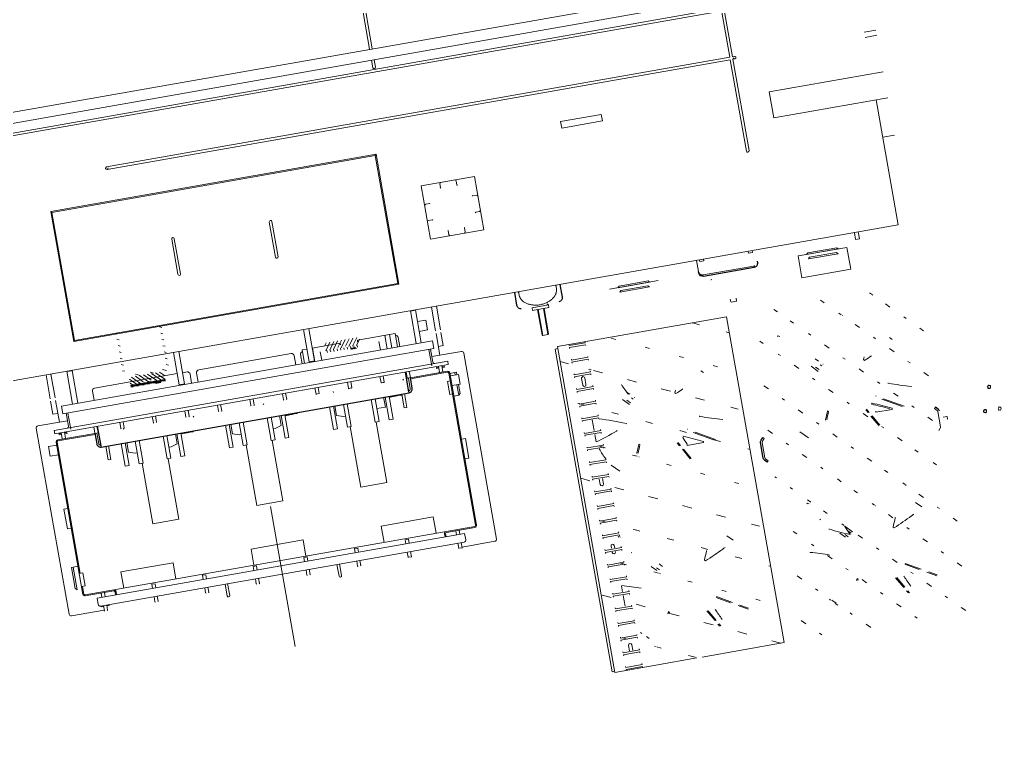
# Model space of a CAD drawing. Header units: millimetres. Extents: x 111502 to 977541, y 8702 to 1044108.
# Drawn here: x 489316.174 to 489319.247, y 241104.535 to 241106.787 of the extents above; entities that cross this region are included whole.
import ezdxf

# ---------------------------------------------------------------- set-up
doc = ezdxf.new("R2010")
doc.units = ezdxf.units.MM
doc.header["$LTSCALE"] = 0.25
doc.layers.add('Proposed Primary Substation - OPTION 2$0$PDF4_00_COMPONENTS', color=7, linetype='Continuous', true_color=0x1c1c1c)
doc.layers.add('Proposed Primary Substation - OPTION 2$0$PDF4_Geometry', color=1, linetype='Continuous')
doc.layers.add('Z-z-Xref-Primary Substation', color=7, linetype='Continuous')

# ---------------------------------------------------------------- blocks, each defined once
blk = doc.blocks.new('Proposed Primary Substation - OPTION 2')
at = {"layer": 'Proposed Primary Substation - OPTION 2$0$PDF4_00_COMPONENTS', "color": 0, "lineweight": 15}
for points in [[(489318308, 241106882.4), (489314379.1, 241106190.7, 1.000014), (489314385.1, 241106156.8), (489318314, 241106848.6)], [(489317262.1, 241106698.3), (489317236.8, 241106842, 0.999921), (489317228.8, 241106840.6), (489317254.1, 241106696.9)], [(489318341.7, 241106811.4), (489318366.2, 241106672.3), (489316442.2, 241106333.5, 2.413996), (489316446.9, 241106330.2)], [(489318376.9, 241106670.1, 2.414525), (489318380.2, 241106674.8), (489318374.2, 241106673.7), (489318349.7, 241106812.8)], [(489318381.6, 241106666.8), (489318375.6, 241106665.7), (489318425.3, 241106383.5, -1.000048), (489318417.3, 241106382.1), (489318367.6, 241106664.3), (489316443.6, 241106325.5)], [(489317260, 241106663), (489317264.1, 241106639.8, 0.999981), (489317272.1, 241106641.2), (489317268.1, 241106664.4)], [(489317516.7, 241106292.9, -0.414197), (489317521.4, 241106289.6), (489317523.4, 241106278.3, 0.30555), (489317525, 241106276.7)], [(489317474.5, 241106285.5, 0.414165), (489317471.2, 241106280.8), (489317473.2, 241106269.5, -0.305728), (489317472.3, 241106267.4)], [(489317588.8, 241106242.4, 0.414181), (489317584, 241106245.7), (489317572.7, 241106243.8, -0.305799), (489317570.7, 241106244.7)], [(489317440.3, 241106221.7, -0.305515), (489317438.7, 241106220.2), (489317427.4, 241106218.2, 0.414181), (489317424.1, 241106213.4)], [(489317596.2, 241106200.3, -0.414213), (489317592.9, 241106195.5), (489317581.6, 241106193.5, 0.305621), (489317579.9, 241106192)], [(489317449.6, 241106169, 0.305337), (489317447.5, 241106169.9), (489317436.2, 241106168, -0.414213), (489317431.5, 241106171.3)], [(489316963.4, 241106054.7), (489316944.3, 241106163.1, -1.000006), (489316952.3, 241106164.5), (489316971.4, 241106056.1, -1.000076), (489316963.4, 241106054.7)], [(489317548, 241106146.3, 0.305621), (489317547, 241106144.2), (489317549, 241106132.9, -0.414213), (489317545.7, 241106128.2)], [(489316662.1, 241106001.6, 1.000005), (489316670.1, 241106003), (489316651.1, 241106111.5, 0.999935), (489316643, 241106110.1), (489316662.1, 241106001.6)], [(489317495.2, 241106137, -0.305799), (489317496.8, 241106135.4), (489317498.8, 241106124.1, 0.414181), (489317503.5, 241106120.8)], [(489318263.4, 241106044.4), (489318269.5, 241106010.3, 0.056196), (489318270.3, 241106007.3, 0.056335), (489318271.8, 241106004.6), (489318272, 241106004.5), (489318272.3, 241106004.1), (489318272.6, 241106003.7), (489318272.9, 241106003.4), (489318273.2, 241106003), (489318273.5, 241106002.7), (489318273.9, 241106002.4), (489318274.2, 241106002.1), (489318274.6, 241106001.8), (489318275, 241106001.6), (489318275.4, 241106001.3), (489318275.8, 241106001.1), (489318276.2, 241106000.9), (489318276.4, 241106000.7), (489318276.8, 241106000.5), (489318277.3, 241106000.3), (489318277.7, 241106000.2), (489318278.1, 241106000), (489318278.6, 241105999.9), (489318279, 241105999.8), (489318279.5, 241105999.7), (489318279.9, 241105999.6), (489318280.3, 241105999.5), (489318280.8, 241105999.5), (489318281.2, 241105999.4, 0.051103), (489318283.8, 241105999.6), (489318440.4, 241106027.2, 0.051132), (489318442.9, 241106027.9)], [(489317827.6, 241105967.7, -0.043655), (489317830, 241105962.9), (489317830.8, 241105958.6), (489317831, 241105957), (489317831.2, 241105955.3), (489317831.2, 241105953.6), (489317831.2, 241105951.9), (489317831, 241105950.1), (489317830.8, 241105948.3), (489317830.4, 241105946.5), (489317829.9, 241105944.8), (489317829.4, 241105943), (489317829.1, 241105942.2), (489317828.5, 241105940.5), (489317827.7, 241105938.8), (489317826.8, 241105937.1), (489317825.8, 241105935.3), (489317824.7, 241105933.6), (489317823.4, 241105931.9), (489317822.1, 241105930.3), (489317820.7, 241105928.6), (489317819.1, 241105926.9), (489317819, 241105926.8), (489317817.3, 241105925.2), (489317815.5, 241105923.6), (489317813.6, 241105922), (489317811.6, 241105920.6), (489317809.6, 241105919.1), (489317807.4, 241105917.7), (489317805.2, 241105916.4), (489317802.8, 241105915.2), (489317801.8, 241105914.6), (489317799.3, 241105913.5), (489317796.8, 241105912.4), (489317794.2, 241105911.4), (489317791.5, 241105910.5), (489317788.9, 241105909.6), (489317786.1, 241105908.9), (489317783.3, 241105908.2), (489317780.5, 241105907.7), (489317780.2, 241105907.6), (489317780, 241105907.6), (489317777.1, 241105907.2), (489317774.3, 241105906.8), (489317771.4, 241105906.6), (489317768.6, 241105906.4), (489317765.8, 241105906.4), (489317763.1, 241105906.4), (489317760.3, 241105906.6), (489317757.6, 241105906.9), (489317756.4, 241105907), (489317753.8, 241105907.4), (489317751.2, 241105907.9), (489317748.7, 241105908.4), (489317746.3, 241105909), (489317743.9, 241105909.8), (489317741.7, 241105910.6), (489317739.4, 241105911.5), (489317737.3, 241105912.4), (489317737.1, 241105912.5), (489317735.1, 241105913.5), (489317733.1, 241105914.6), (489317731.3, 241105915.7), (489317729.6, 241105916.9), (489317728, 241105918.1), (489317726.4, 241105919.4), (489317725, 241105920.7), (489317723.7, 241105922.1), (489317722.4, 241105923.5), (489317721.9, 241105924.1), (489317720.8, 241105925.5), (489317719.8, 241105927.1), (489317718.8, 241105928.6), (489317718, 241105930.2), (489317717.3, 241105931.8), (489317716.6, 241105933.5), (489317716.1, 241105935.1), (489317715.6, 241105936.7), (489317715.3, 241105938.3), (489317714.6, 241105942.6, -0.043673), (489317715.2, 241105947.9)], [(489317828.8, 241105967.9, -0.037596), (489317829.9, 241105963.6), (489317829.1, 241105968, -0.04362), (489317830, 241105962.9, -0.036485), (489317830.8, 241105958.6)], [(489317714, 241105947.7, 0.037856), (489317714.4, 241105943.3), (489317713.7, 241105947.6, 0.043769), (489317714.6, 241105942.6, 0.036486), (489317715.3, 241105938.3)], [(489317334.2, 241105813.4, -0.370826), (489317342.5, 241105806.7), (489317347.4, 241105778.6)], [(489317442, 241105770.4), (489317449.1, 241105730.2, 0.414215), (489317455, 241105726.1)], [(489317026.1, 241105722), (489317021.1, 241105750.1, 0.41418), (489317011.7, 241105756.7), (489316726.5, 241105706.5, 0.414202), (489316719.9, 241105697.1), (489316724.8, 241105669)], [(489317046.6, 241105762.8, 0.37084), (489317041.2, 241105753.6), (489317046.2, 241105725.5)], [(489317446.1, 241105747.3), (489317537.5, 241105763.4, -0.414195), (489317544.6, 241105758.4), (489317645.7, 241105184, -0.414191), (489317640.7, 241105176.9), (489317539.3, 241105159.1)], [(489318803.9, 241105750.2, -0.006657), (489318782.2, 241105735.9), (489318778.9, 241105738.2, -0.001904), (489318780.7, 241105746.3)], [(489316368, 241105037.7), (489316372.3, 241105013.6, 0.414218), (489316375.8, 241105011.2), (489317578.8, 241105223, 0.414157), (489317581.3, 241105226.5), (489317498.5, 241105696.5, 0.414259), (489317495, 241105699), (489317380.5, 241105678.8)], [(489316660.2, 241105694.8), (489316405.2, 241105649.9), (489316405.2, 241105649.9, 0.414211), (489316398.5, 241105640.5), (489316403.5, 241105612.4)], [(489316676.3, 241105697.7), (489316690.3, 241105700.2, -0.414222), (489316699.8, 241105693.5), (489316704.7, 241105665.4)], [(489317374.7, 241105641.5, 0.414165), (489317379.6, 241105648.6), (489317374, 241105680.8)], [(489317380, 241105681.8), (489317494.5, 241105702, -0.414216), (489317501.5, 241105697), (489317584.3, 241105227, -0.414242), (489317579.3, 241105220), (489317491, 241105204.4, 0.414131), (489317488.5, 241105200.9), (489317490.2, 241105190.8)], [(489317911.9, 241105659.5), (489317908.4, 241105679.6, -1), (489317918.4, 241105681.4), (489317922, 241105661.3, -1), (489317911.9, 241105659.5)], [(489318052.5, 241105630.5), (489318052.2, 241105630.7), (489318052.4, 241105630.4, 0.00953), (489318031.2, 241105661)], [(489318221.5, 241105647.7, -0.006648), (489318199.8, 241105633.3), (489318196.4, 241105635.7, -0.002108), (489318198.3, 241105643.7)], [(489318853.7, 241105665.9, 0.000605), (489318856.3, 241105665.4, 0.019201), (489318926.8, 241105655.3), (489318926.8, 241105655.3), (489318926.4, 241105655.4)], [(489319162.2, 241105652.9), (489319161.6, 241105654.2), (489319162.5, 241105655.6, 0.833193), (489319169.7, 241105650.3), (489319168.9, 241105649.1), (489319167.5, 241105649.2)], [(489318816.5, 241105578.6), (489318817.1, 241105575.6), (489318867.3, 241105584.4), (489318866.8, 241105587.8), (489318867.7, 241105587.7), (489318866.9, 241105587.9, 0.016395), (489318805.5, 241105603.8), (489318803.1, 241105600.5, -0.012323), (489318859.8, 241105586.3)], [(489319011.1, 241105519.7), (489319015.8, 241105526.3, 0.199068), (489319016.6, 241105530.1), (489319008.2, 241105578, 0.198993), (489319006.1, 241105581.3), (489318998.3, 241105586.8), (489319001.2, 241105590.9)], [(489316317.4, 241105572.4), (489316324.4, 241105532.2, -0.414225), (489316320.3, 241105526.3)], [(489318046.1, 241105540), (489318046.8, 241105540.4, 0.022751), (489317961.3, 241105555.4), (489317960.8, 241105558.4), (489317910.6, 241105549.5), (489317911.1, 241105546.5)], [(489318271.3, 241105563.3, 0.00068), (489318273.9, 241105562.8, 0.019206), (489318344.4, 241105552.8), (489318344.4, 241105552.8), (489318344, 241105552.8)], [(489318661, 241105551.2, 0.001051), (489318661.5, 241105553.1, 0.005742), (489318667.7, 241105579.6), (489318671, 241105577.2, -0.00659), (489318665.1, 241105552.2)], [(489319149.5, 241105578.2), (489319148.9, 241105579.5), (489319149.8, 241105580.9, 0.83318), (489319156.9, 241105575.6), (489319156.1, 241105574.4), (489319154.8, 241105574.5)], [(489316434.7, 241104964.6), (489316333.3, 241104946.7, -0.414217), (489316326.2, 241104951.7), (489316225.1, 241105526.1, -0.414221), (489316230, 241105533.2), (489316321.4, 241105549.3)], [(489316418, 241105512.4), (489316405.9, 241105510.3), (489316291.5, 241105490.2, 0.414199), (489316286.5, 241105483.1), (489316369.2, 241105013.1, 0.414225), (489316376.3, 241105008.1), (489316464.7, 241105023.7, -0.414217), (489316468.2, 241105021.2), (489316470, 241105011.2)], [(489316406.5, 241105507.3), (489316292, 241105487.1, 0.41432), (489316289.5, 241105483.6), (489316360.9, 241105077.9)], [(489316412, 241105511.4), (489316417.6, 241105479.2, 0.40629), (489316424.5, 241105474.2)], [(489317949.2, 241105506.6), (489317953.2, 241105483.8, 0.019416), (489318016.3, 241105517.4, 0.000717), (489318018.7, 241105518.8)], [(489318234.1, 241105476.1), (489318234.6, 241105473), (489318284.8, 241105481.9), (489318284.4, 241105485.3), (489318285.3, 241105485.1), (489318284.5, 241105485.4, 0.01639), (489318223, 241105501.3), (489318220.7, 241105497.9, 0.00656), (489318234.8, 241105476.5)], [(489318481.3, 241105421.7), (489318484.2, 241105425.9), (489318476.4, 241105431.4, -0.19903), (489318474.3, 241105434.6), (489318465.9, 241105482.6, -0.198955), (489318466.8, 241105486.4), (489318472.2, 241105494.1), (489318468, 241105497.1)], [(489317963.2, 241105462.4, 0.045165), (489317983.1, 241105431.9), (489317983.6, 241105428.8), (489317933.4, 241105420), (489317932.9, 241105423)], [(489318078.6, 241105448.6, 0.000035), (489318079, 241105450.6, 0.005687), (489318085.3, 241105477), (489318088.6, 241105474.7, -0.006566), (489318082.7, 241105449.7)], [(489317973.1, 241105371.1), (489317976.1, 241105354, -1), (489317966, 241105352.2), (489317963, 241105369.3)], [(489318933.7, 241105260.7, -0.002226), (489318927, 241105255.7, -0.016855), (489318873.3, 241105218.7), (489318869.9, 241105221.1, -0.007544), (489318876.8, 241105249.7, -0.001344), (489318877.1, 241105250.8)], [(489318671.9, 241105214.6, 0.000335), (489318673.3, 241105214.2, 0.014077), (489318737.8, 241105197.8, 0.007544), (489318721.6, 241105222.4, -0.000084), (489318721.1, 241105223.3), (489318745.1, 241105206.4)], [(489317490.4, 241105207.4, 0.414221), (489317485.5, 241105200.3), (489317487.2, 241105190.3)], [(489318000.7, 241105155.4), (489317999.4, 241105162.5, -1), (489318009.5, 241105164.2), (489318010.7, 241105157.2)], [(489318351.2, 241105158.1, -0.002226), (489318344.6, 241105153.2, -0.016847), (489318290.8, 241105116.2), (489318287.5, 241105118.5, -0.007526), (489318294.4, 241105147.1, -0.000057), (489318294.6, 241105148.2)], [(489318012.8, 241105145.1), (489318013, 241105144.1, -1), (489318003, 241105142.4), (489318002.8, 241105143.4)], [(489318675.3, 241105134.6, 0.016733), (489318614.6, 241105142.9), (489318614.1, 241105143), (489318614.6, 241105142.9)], [(489317161.3, 241105107), (489317167.6, 241105070.9, -0.999861), (489317159.6, 241105069.4), (489317153.3, 241105105.6)], [(489318757.2, 241105055.6, 0.001473), (489318758.8, 241105062.4), (489318762.1, 241105060.1, -0.001031), (489318761.3, 241105056.4)], [(489318924.7, 241105038.5, -0.009319), (489318904.1, 241105068.1), (489318903.7, 241105069), (489318904.2, 241105068.2)], [(489316815.8, 241105046.2), (489316822.2, 241105010, -0.999891), (489316814.2, 241105008.6), (489316807.8, 241105044.8)], [(489318092.9, 241105032, 0.016733), (489318032.1, 241105040.4), (489318031.7, 241105040.4), (489318032.1, 241105040.4)], [(489316464.2, 241105026.7, -0.414191), (489316471.3, 241105021.8), (489316473, 241105011.7)], [(489318174.8, 241104953.1, 0.001473), (489318176.3, 241104959.9), (489318179.7, 241104957.5, -0.001008), (489318178.8, 241104953.8)], [(489318342.2, 241104935.9, -0.009288), (489318321.7, 241104965.5), (489318321.3, 241104966.5), (489318321.8, 241104965.7)], [(489318056.4, 241104839.1), (489318053.5, 241104855.2, -1), (489318063.6, 241104856.9), (489318066.4, 241104840.9)]]:
    blk.add_lwpolyline(points, format="xyb", dxfattribs=at)
for points in [[(489318319.1, 241106819.3), (489315843.3, 241106383.4)], [(489318320.5, 241106811.3), (489315844.7, 241106375.4)], [(489318781.2, 241106749.5), (489318817.3, 241106755.9)], [(489318784, 241106733.5), (489318820.2, 241106739.8)], [(489318854.1, 241106547), (489318501.6, 241106485), (489318487.5, 241106565.3), (489318840, 241106627.4)], [(489318818, 241106540.7), (489318886, 241106154), (489314829.2, 241105439.7), (489314802.5, 241105591.4)], [(489318874.4, 241106431.5), (489318838.3, 241106425.2)], [(489316269.8, 241106195.5), (489317273.9, 241106372.3), (489317344.7, 241105970.7), (489317341.1, 241105973.1), (489317271.5, 241106368.8), (489316273.3, 241106193)], [(489317273.9, 241106372.3), (489317271.5, 241106368.8)], [(489318762.5, 241106132.3), (489318766.2, 241106111.2), (489318754.2, 241106109.1), (489318750.5, 241106130.2)], [(489318272.5, 241106046), (489318273.4, 241106040.8), (489318285.5, 241106042.9), (489318284.5, 241106048.1)], [(489318423.1, 241106072.5), (489318424, 241106067.3), (489318436.1, 241106069.4), (489318435.2, 241106074.7)], [(489318308.8, 241105984.1), (489318307.6, 241105984.9), (489318310.1, 241105985.3)], [(489317344.7, 241105970.7), (489316340.5, 241105793.8)], [(489317341.1, 241105973.1), (489316343, 241105797.4)], [(489317994.4, 241105955.6), (489318145, 241105982.2)], [(489318367.3, 241105925), (489318368.7, 241105917), (489318371.1, 241105915.3), (489318387.1, 241105918.2), (489318385.4, 241105928.2)], [(489317395.8, 241105891.7), (489317413.7, 241105790.2)], [(489317457.9, 241105827), (489317445, 241105900.3)], [(489317473, 241105829.7), (489317460.1, 241105903)], [(489317806.2, 241105907), (489317756, 241105898.1), (489317757.4, 241105890.1), (489317807.6, 241105898.9), (489317806.2, 241105907), (489317801.5, 241105910.3)], [(489317772.5, 241105892.8), (489317786.3, 241105814.4), (489317788.6, 241105812.8), (489317774.5, 241105893.1)], [(489317788.6, 241105812.8), (489317804.7, 241105815.6), (489317790.6, 241105895.9)], [(489317804.7, 241105815.6), (489317806.4, 241105818), (489317792.6, 241105896.3)], [(489317379.8, 241105888.8), (489317397.6, 241105787.4)], [(489317379.9, 241105887.8), (489317396, 241105890.7)], [(489318280.3, 241104819.5), (489318533.4, 241104864.1), (489318356.2, 241105870.3), (489317834.1, 241105778.3), (489318011.2, 241104772.1), (489318264.3, 241104816.7)], [(489317050.4, 241105830.8), (489317067.9, 241105731.4), (489317084, 241105734.3), (489317066.5, 241105833.7)], [(489317407.5, 241105825.4), (489317432.6, 241105829.8), (489317427.3, 241105859.9), (489317402.2, 241105855.5)], [(489317340.6, 241105777.4), (489317333.3, 241105818.5), (489317216.2, 241105797.9), (489317217.1, 241105792.9)], [(489317301.4, 241105812.9), (489317308.6, 241105771.7)], [(489317315.6, 241105815.4), (489317322.8, 241105774.2)], [(489317471.2, 241105751.7), (489317459.4, 241105819)], [(489317466.4, 241105778.8), (489317481.5, 241105781.5), (489317474.4, 241105821.6)], [(489318512.9, 241105809.9), (489318514.9, 241105811.5), (489318520, 241105809.7)], [(489318867.7, 241105800.5), (489318859, 241105806.6)], [(489317061, 241105770.6), (489317045.8, 241105767.9), (489317053, 241105726.7)], [(489317077.1, 241105773.4), (489317162.9, 241105788.5), (489317163.8, 241105783.5)], [(489317077.7, 241105773.5), (489317085, 241105732.4)], [(489317282.7, 241105794.1), (489317287.3, 241105768)], [(489317445.9, 241105719.3), (489317437, 241105769.5)], [(489317835.1, 241105772.3), (489317827.1, 241105770.9), (489318002.6, 241104774.2), (489318010.6, 241104775.7)], [(489317919.4, 241105793.4), (489317919.9, 241105790.3), (489317869.7, 241105781.5), (489317869.2, 241105784.5)], [(489317921.5, 241105781.3), (489317921, 241105784.3), (489317870.8, 241105775.5), (489317871.3, 241105772.5)], [(489316648.7, 241105760.1), (489316666.2, 241105660.7), (489316682.3, 241105663.5), (489316664.8, 241105762.9)], [(489317101.7, 241105762.2), (489317106.3, 241105736.1)], [(489317927.4, 241105748.2), (489317927.9, 241105745.2), (489317877.7, 241105736.3), (489317877.2, 241105739.3)], [(489317929.5, 241105736.1), (489317929, 241105739.1), (489317878.8, 241105730.3), (489317879.3, 241105727.3)], [(489318629.7, 241105740.6), (489318639.5, 241105733.8)], [(489317070.4, 241105731.9), (489317070.8, 241105729.9)], [(489317467.4, 241105714.8), (489317460.3, 241105713.6), (489317460.8, 241105711), (489317467.8, 241105712.3)], [(489317471.4, 241105697.9), (489317470.2, 241105698.7), (489317466.8, 241105717.8)], [(489317476.9, 241105719.6), (489317480.2, 241105700.5), (489317470.2, 241105698.7)], [(489317477.4, 241105716.6), (489317484.4, 241105717.8), (489317484.9, 241105715.3), (489317477.8, 241105714.1)], [(489317930.4, 241105707.3), (489317932.4, 241105709), (489317937.6, 241105707.1)], [(489318638.9, 241105701.9), (489318616.7, 241105717.4)], [(489318641.8, 241105707.2), (489318630.8, 241105715)], [(489318645.1, 241105722.4), (489318650, 241105718.9)], [(489318653.7, 241105723.9), (489318654.1, 241105723.6)], [(489316268, 241105617.5), (489316255.1, 241105690.8)], [(489316283.1, 241105620.2), (489316270.2, 241105693.5)], [(489316319.4, 241105702.1), (489316337.2, 241105600.7)], [(489316319.5, 241105701.1), (489316335.6, 241105703.9)], [(489316335.4, 241105705), (489316353.3, 241105603.5)], [(489317299.5, 241105668.7), (489317298.6, 241105667.5), (489317290.6, 241105666.1), (489317289.4, 241105666.9), (489317286.1, 241105686)], [(489317296.1, 241105687.8), (489317299.5, 241105668.7), (489317289.4, 241105666.9)], [(489317370.9, 241105680.2), (489317369.8, 241105681), (489317366.4, 241105700.1)], [(489317376.5, 241105701.9), (489317379.8, 241105682.8), (489317369.8, 241105681)], [(489317523.2, 241105691.5), (489317521.9, 241105699), (489317501.8, 241105695.5)], [(489317508.4, 241105657.8), (489317533.5, 241105662.3), (489317528.2, 241105692.4), (489317503.1, 241105688)], [(489317518.2, 241105690.6), (489317516.9, 241105698.2)], [(489317935.3, 241105703), (489317935.9, 241105700), (489317885.6, 241105691.1), (489317885.1, 241105694.1)], [(489317937.4, 241105690.9), (489317936.9, 241105693.9), (489317886.7, 241105685.1), (489317887.2, 241105682.1)], [(489318285.3, 241105697.9), (489318276.6, 241105704)], [(489317089.8, 241105630.7), (489317088.6, 241105631.5), (489317085.2, 241105650.6)], [(489317095.3, 241105652.4), (489317098.6, 241105633.3), (489317088.6, 241105631.5)], [(489317190.2, 241105648.4), (489317189, 241105649.2), (489317185.7, 241105668.3)], [(489317195.7, 241105670.1), (489317199.1, 241105651), (489317189, 241105649.2)], [(489317502.8, 241105672.4), (489317494.7, 241105671), (489317501.8, 241105630.8), (489317509.9, 241105632.2)], [(489317514.2, 241105625.2), (489317529.3, 241105627.9), (489317523.5, 241105660.5)], [(489317529.3, 241105627.9), (489317533.4, 241105633.8), (489317528.5, 241105661.4)], [(489317943.3, 241105657.8), (489317943.8, 241105654.8), (489317893.6, 241105645.9), (489317893.1, 241105649)], [(489317945.4, 241105645.7), (489317944.9, 241105648.8), (489317894.7, 241105639.9), (489317895.2, 241105636.9)], [(489319164.7, 241105649), (489319163.5, 241105649.1), (489319162.9, 241105650.3)], [(489319165.1, 241105649.4), (489319163.8, 241105649.5), (489319163.2, 241105650.7)], [(489319163.6, 241105657.8), (489319164.3, 241105658.8), (489319165.6, 241105658.7)], [(489319169.8, 241105649.7), (489319169.1, 241105648.6), (489319167.8, 241105648.7)], [(489319168.7, 241105658.4), (489319169.9, 241105658.3), (489319170.4, 241105657.2)], [(489316888.9, 241105595.4), (489316887.8, 241105596.2), (489316884.4, 241105615.3)], [(489316894.4, 241105617), (489316897.8, 241105597.9), (489316897, 241105596.8)], [(489316989.4, 241105613), (489316988.2, 241105613.9), (489316984.8, 241105632.9)], [(489316994.9, 241105634.7), (489316998.2, 241105615.6), (489316997.4, 241105614.4)], [(489317271, 241105617.1), (489317283.4, 241105546.8)], [(489317297.4, 241105621.7), (489317302.7, 241105591.6), (489317276.3, 241105586.9)], [(489317301.9, 241105622.5), (489317314.3, 241105552.2), (489317326.3, 241105554.3), (489317314, 241105624.6)], [(489317352.6, 241105631.4), (489317353, 241105629.4), (489317314.3, 241105622.6)], [(489317316.8, 241105623.1), (489317317, 241105622.1), (489317339.6, 241105626), (489317339.4, 241105627)], [(489317320.6, 241105623.7), (489317320.8, 241105622.7)], [(489317321.2, 241105623.8), (489317321.4, 241105622.8)], [(489317322.5, 241105624.1), (489317322.6, 241105623.1)], [(489317324.4, 241105624.4), (489317324.5, 241105623.4)], [(489317326.9, 241105624.8), (489317327, 241105623.8)], [(489317329.4, 241105625.3), (489317329.6, 241105624.3)], [(489317331.9, 241105625.7), (489317332.1, 241105624.7)], [(489317333.8, 241105626), (489317333.9, 241105625)], [(489317335, 241105626.3), (489317335.2, 241105625.3)], [(489317335.7, 241105626.4), (489317335.8, 241105625.4)], [(489317344.4, 241105627.9), (489317344.6, 241105626.9), (489317352.1, 241105628.3), (489317352, 241105629.3)], [(489317348.2, 241105628.6), (489317348.4, 241105627.6)], [(489317353.6, 241105631.6), (489317361.1, 241105589), (489317369.2, 241105590.5), (489317361.7, 241105633)], [(489317375.7, 241105635.5), (489317375.1, 241105638.8)], [(489318047.3, 241105638.1), (489318057.1, 241105631.2)], [(489318062.7, 241105619.8), (489318067.6, 241105616.4)], [(489318071.2, 241105621.3), (489318071.7, 241105621)], [(489318816.3, 241105626.1), (489318818, 241105625.5)], [(489318835, 241105616), (489318898.2, 241105593)], [(489318841, 241105617.1), (489318904.2, 241105594)], [(489316291.6, 241105572), (489316276.5, 241105569.3), (489316269.4, 241105609.5)], [(489316296.3, 241105544.8), (489316284.5, 241105612.1)], [(489316788.5, 241105577.7), (489316787.3, 241105578.5), (489316784, 241105597.6)], [(489316794, 241105599.3), (489316797.4, 241105580.3), (489316796.6, 241105579.1)], [(489317130.2, 241105592.3), (489317142.6, 241105522), (489317154.6, 241105524.1), (489317142.2, 241105594.4)], [(489317146.8, 241105595.2), (489317152.1, 241105565.1), (489317173.2, 241105562.6), (489317179.5, 241105563.7)], [(489317173.1, 241105599.8), (489317185.5, 241105529.5), (489317197.6, 241105531.7), (489317185.2, 241105602)], [(489317259, 241105615), (489317271.4, 241105544.7), (489317283.4, 241105546.8)], [(489317951.2, 241105612.6), (489317951.8, 241105609.6), (489317901.6, 241105600.8), (489317901, 241105603.8)], [(489317953.4, 241105600.6), (489317952.8, 241105603.6), (489317902.6, 241105594.7), (489317903.2, 241105591.7)], [(489318056.4, 241105599.3), (489318034.3, 241105614.8)], [(489318059.4, 241105604.7), (489318048.4, 241105612.4)], [(489318788.3, 241105584.6), (489318796.3, 241105575)], [(489319196.1, 241105591), (489319196.8, 241105592), (489319198, 241105591.9)], [(489319201.1, 241105591.7), (489319202.4, 241105591.6), (489319202.9, 241105590.4)], [(489316322.4, 241105573.2), (489316331.2, 241105523)], [(489316587.7, 241105542.3), (489316586.5, 241105543.1), (489316583.2, 241105562.2)], [(489316593.2, 241105564), (489316596.6, 241105544.9), (489316595.7, 241105543.7)], [(489316688.1, 241105560), (489316686.9, 241105560.8), (489316683.6, 241105579.9)], [(489316693.6, 241105581.7), (489316697, 241105562.6), (489316696.1, 241105561.4)], [(489316937.6, 241105558.4), (489316950, 241105488.1), (489316962.1, 241105490.2), (489316949.7, 241105560.5)], [(489316976.1, 241105565.1), (489316981.4, 241105535), (489316962.3, 241105525.5), (489316956.1, 241105524.3)], [(489316980.6, 241105565.9), (489316993, 241105495.6), (489317005, 241105497.8), (489316992.6, 241105568.1)], [(489317031.3, 241105574.9), (489317031.6, 241105572.9), (489316993, 241105566)], [(489317018.1, 241105570.5), (489317018.3, 241105569.5), (489316993.2, 241105565)], [(489316996.7, 241105566.7), (489316996.9, 241105565.7)], [(489317005.5, 241105568.3), (489317005.7, 241105567.3)], [(489317014.3, 241105569.8), (489317014.5, 241105568.8)], [(489317023.1, 241105571.3), (489317023.3, 241105570.3), (489317030.8, 241105571.7), (489317030.6, 241105572.7)], [(489317026.9, 241105572), (489317027, 241105571)], [(489317959.2, 241105567.4), (489317959.7, 241105564.4), (489317909.5, 241105555.6), (489317909, 241105558.6)], [(489318785.9, 241105582.7), (489318792.8, 241105574.4)], [(489318801.9, 241105563.6), (489318826.1, 241105534.8)], [(489318805.4, 241105564.2), (489318829.6, 241105535.3)], [(489319037.2, 241105554.3), (489319038, 241105555.5), (489319037, 241105561.5), (489319035.8, 241105562.3), (489319024.8, 241105560.4)], [(489319152, 241105574.3), (489319150.8, 241105574.4), (489319150.2, 241105575.5)], [(489319152.4, 241105574.7), (489319151, 241105574.8), (489319150.5, 241105576)], [(489319150.9, 241105583.1), (489319151.6, 241105584.1), (489319152.8, 241105584)], [(489319157.1, 241105574.9), (489319156.3, 241105573.9), (489319155.1, 241105574)], [(489319155.9, 241105583.7), (489319157.2, 241105583.6), (489319157.7, 241105582.5)], [(489319197.2, 241105582.3), (489319195.9, 241105582.4), (489319195.4, 241105583.5)], [(489319202.2, 241105582.9), (489319201.5, 241105581.9), (489319200.3, 241105582)], [(489316406.9, 241105510.5), (489316405.8, 241105511.3), (489316402.4, 241105530.4)], [(489316412.4, 241105532.2), (489316415.8, 241105513.1), (489316415, 241105511.9)], [(489316487.3, 241105524.6), (489316486.1, 241105525.5), (489316482.7, 241105544.5)], [(489316492.8, 241105546.3), (489316496.1, 241105527.2), (489316495.3, 241105526)], [(489316808.9, 241105535.7), (489316821.2, 241105465.4), (489316833.3, 241105467.5), (489316820.9, 241105537.8)], [(489316825.4, 241105538.6), (489316830.7, 241105508.5), (489316851.9, 241105506), (489316858.2, 241105507.1)], [(489316851.8, 241105543.3), (489316864.2, 241105473), (489316876.2, 241105475.1), (489316863.8, 241105545.4)], [(489317194.3, 241105531.1), (489317227.2, 241105344.3), (489317307.5, 241105358.5), (489317274.6, 241105545.2)], [(489317941.2, 241105551.8), (489317947.1, 241105518.7)], [(489318233.9, 241105523.5), (489318235.6, 241105522.9)], [(489316302.5, 241105509.7), (489316295.5, 241105508.5), (489316295.9, 241105505.9), (489316303, 241105507.2)], [(489316306.5, 241105492.8), (489316305.3, 241105493.6), (489316302, 241105512.7)], [(489316312, 241105514.5), (489316315.4, 241105495.4), (489316314.6, 241105494.2)], [(489316312.6, 241105511.5), (489316319.6, 241105512.7), (489316320, 241105510.2), (489316313, 241105509)], [(489316616.3, 241105501.8), (489316628.7, 241105431.5), (489316640.7, 241105433.6), (489316628.4, 241105503.9)], [(489316654.7, 241105508.6), (489316660, 241105478.4), (489316641, 241105468.9), (489316634.7, 241105467.8)], [(489316659.2, 241105509.4), (489316671.6, 241105439.1), (489316683.7, 241105441.2), (489316671.3, 241105511.5)], [(489316709.9, 241105518.3), (489316710.3, 241105516.3), (489316671.6, 241105509.5)], [(489316696.7, 241105513.9), (489316696.9, 241105512.9), (489316671.8, 241105508.5)], [(489316674.2, 241105509.9), (489316674.3, 241105508.9)], [(489316679.2, 241105510.8), (489316679.3, 241105509.8)], [(489316684.2, 241105511.7), (489316684.4, 241105510.7)], [(489316689.2, 241105512.6), (489316689.4, 241105511.6)], [(489316693, 241105513.2), (489316693.2, 241105512.2)], [(489316701.8, 241105514.8), (489316701.9, 241105513.8), (489316709.5, 241105515.1), (489316709.3, 241105516.1)], [(489316705.5, 241105515.4), (489316705.7, 241105514.4)], [(489317548.3, 241105431.8), (489317560.3, 241105433.9), (489317549.6, 241105494.4), (489317537.6, 241105492.3)], [(489317967.2, 241105522.2), (489317967.7, 241105519.2), (489317917.5, 241105510.4), (489317916.9, 241105513.4)], [(489317969.3, 241105510.2), (489317968.7, 241105513.2), (489317918.5, 241105504.4), (489317919.1, 241105501.3)], [(489318252.6, 241105513.5), (489318315.8, 241105490.4)], [(489318258.6, 241105514.5), (489318321.8, 241105491.5)], [(489318582.2, 241105515), (489318608.6, 241105496.4)], [(489316288.1, 241105474), (489316263, 241105469.6), (489316268.3, 241105439.5), (489316293.4, 241105443.9)], [(489316425.8, 241105468.2), (489316425.2, 241105471.6)], [(489316447.9, 241105472.1), (489316455.4, 241105429.6), (489316447.3, 241105428.1), (489316439.8, 241105470.7)], [(489316487.5, 241105479.1), (489316499.9, 241105408.8), (489316512, 241105410.9), (489316499.6, 241105481.2)], [(489316504.1, 241105482), (489316509.4, 241105451.9), (489316530.5, 241105449.4), (489316536.8, 241105450.5)], [(489316530.5, 241105486.7), (489316542.8, 241105416.4), (489316554.9, 241105418.5), (489316542.5, 241105488.8)], [(489316873, 241105474.5), (489316905.8, 241105287.7), (489316986.2, 241105301.9), (489316953.3, 241105488.7)], [(489317975.1, 241105477), (489317975.6, 241105474), (489317925.4, 241105465.2), (489317924.9, 241105468.2)], [(489317977.2, 241105465), (489317976.7, 241105468), (489317926.5, 241105459.2), (489317927, 241105456.1)], [(489318203.5, 241105480.2), (489318210.4, 241105471.9)], [(489318205.9, 241105482), (489318213.9, 241105472.5)], [(489318223, 241105461.7), (489318247.2, 241105432.8)], [(489316551.6, 241105417.9), (489316584.5, 241105231.2), (489316664.8, 241105245.3), (489316631.9, 241105432.1)], [(489318219.5, 241105461.1), (489318243.7, 241105432.2)], [(489317985.2, 241105419.8), (489317984.7, 241105422.8), (489317934.4, 241105414), (489317935, 241105411)], [(489317999.8, 241105412.4), (489318026.2, 241105393.9)], [(489317991, 241105386.7), (489317991.6, 241105383.7), (489317941.3, 241105374.8), (489317940.8, 241105377.8)], [(489317993.1, 241105374.6), (489317992.6, 241105377.6), (489317942.4, 241105368.8), (489317942.9, 241105365.8)], [(489317999, 241105341.5), (489317999.5, 241105338.5), (489317949.3, 241105329.6), (489317948.8, 241105332.6)], [(489318001.1, 241105329.4), (489318000.6, 241105332.4), (489317950.4, 241105323.6), (489317950.9, 241105320.6)], [(489316322.5, 241105278.4), (489316310.5, 241105276.2), (489316321.2, 241105215.7), (489316333.2, 241105217.8)], [(489318006.9, 241105296.3), (489318007.5, 241105293.3), (489317957.3, 241105284.4), (489317956.7, 241105287.4)], [(489318009.1, 241105284.2), (489318008.5, 241105287.3), (489317958.3, 241105278.4), (489317958.8, 241105275.4)], [(489318603.9, 241105292.7), (489318605.9, 241105294.4), (489318611, 241105292.5)], [(489318958.8, 241105283.3), (489318939.4, 241105296.9)], [(489317459.3, 241105201.9), (489317450.5, 241105252.1), (489317289.8, 241105223.9), (489317298.6, 241105173.6)], [(489318014.9, 241105251.1), (489318015.4, 241105248.1), (489317965.2, 241105239.2), (489317964.7, 241105242.3)], [(489318017, 241105239.1), (489318016.5, 241105242.1), (489317966.3, 241105233.2), (489317966.8, 241105230.2)], [(489318645.6, 241105243.8), (489318644, 241105244.9)], [(489317520.1, 241105209.5), (489317522.4, 241105196.5)], [(489317530.1, 241105211.3), (489317532.4, 241105198.2)], [(489318022.8, 241105205.9), (489318023.4, 241105202.9), (489317973.2, 241105194.1), (489317972.6, 241105197.1)], [(489318025, 241105193.9), (489318024.4, 241105196.9), (489317974.2, 241105188), (489317974.8, 241105185)], [(489318021.5, 241105190.2), (489318023.5, 241105191.8), (489318028.6, 241105190)], [(489318376.3, 241105180.8), (489318357, 241105194.3)], [(489318723.1, 241105189.5), (489318705.5, 241105201.8)], [(489318731.7, 241105191), (489318721.9, 241105197.8)], [(489318730.1, 241105209.5), (489318741.1, 241105201.8)], [(489317057.6, 241105131.2), (489317048.8, 241105181.4), (489316888.1, 241105153.1), (489316897, 241105102.9)], [(489317219.7, 241105143.2), (489317217.4, 241105156.2), (489317207.4, 241105154.5), (489317209.7, 241105141.4)], [(489317376.1, 241105170.7), (489317373.8, 241105183.8), (489317363.7, 241105182), (489317366, 241105168.9)], [(489317530.8, 241105154.5), (489317529.6, 241105155.3), (489317526.8, 241105171.4)], [(489317536.8, 241105173.1), (489317539.7, 241105157.1), (489317529.6, 241105155.3)], [(489318030.8, 241105160.7), (489318031.3, 241105157.7), (489317981.1, 241105148.9), (489317980.6, 241105151.9)], [(489317063.3, 241105115.7), (489317061, 241105128.7), (489317051, 241105126.9), (489317053.3, 241105113.9)], [(489317374.4, 241105126.9), (489317373.3, 241105127.8), (489317370.4, 241105143.8)], [(489317380.5, 241105145.6), (489317383.3, 241105129.5), (489317373.3, 241105127.8)], [(489318032.9, 241105148.7), (489318032.4, 241105151.7), (489317982.2, 241105142.8), (489317982.7, 241105139.8)], [(489318063.1, 241105141.3), (489318061.6, 241105142.3)], [(489316353.9, 241105100), (489316333.9, 241105096.4), (489316345.4, 241105031.2), (489316351.3, 241105027), (489316338.9, 241105097.3)], [(489316656, 241105060.5), (489316647.1, 241105110.7), (489316486.5, 241105082.4), (489316495.3, 241105032.2)], [(489316907, 241105088.1), (489316904.7, 241105101.2), (489316894.6, 241105099.4), (489316896.9, 241105086.4)], [(489317218.1, 241105099.4), (489317216.9, 241105100.2), (489317214.1, 241105116.3)], [(489317224.1, 241105118.1), (489317226.9, 241105102), (489317226.1, 241105100.8)], [(489318038.8, 241105115.5), (489318039.3, 241105112.5), (489317989.1, 241105103.7), (489317988.6, 241105106.7)], [(489318040.9, 241105103.5), (489318040.4, 241105106.5), (489317990.1, 241105097.7), (489317990.7, 241105094.6)], [(489318140.7, 241105086.9), (489318123.1, 241105099.2)], [(489318149.2, 241105088.4), (489318139.5, 241105095.3)], [(489318147.7, 241105106.9), (489318158.6, 241105099.2)], [(489318906.4, 241105106), (489318951, 241105089.8)], [(489318907.3, 241105108.9), (489318957, 241105090.9)], [(489316365, 241105037.2), (489316376, 241105039.2), (489316369, 241105079.3), (489316357.9, 241105077.4)], [(489316750.6, 241105060.6), (489316748.3, 241105073.6), (489316738.3, 241105071.9), (489316740.6, 241105058.8)], [(489316911.4, 241105063), (489316914.2, 241105046.9), (489316913.4, 241105045.8)], [(489317061.7, 241105071.9), (489317060.5, 241105072.7), (489317057.7, 241105088.8)], [(489317067.8, 241105090.5), (489317070.6, 241105074.5), (489317069.8, 241105073.3)], [(489318046.7, 241105070.3), (489318047.2, 241105067.3), (489317997, 241105058.5), (489317996.5, 241105061.5)], [(489318877.8, 241105064.5), (489318902.8, 241105034.7)], [(489318881.3, 241105065.1), (489318906.3, 241105035.3)], [(489318973.9, 241105081.4), (489319005.1, 241105070.1)], [(489318980, 241105082.5), (489319006.1, 241105073)], [(489316594.2, 241105033.1), (489316591.9, 241105046.1), (489316581.9, 241105044.3), (489316584.2, 241105031.3)], [(489316749, 241105016.8), (489316747.8, 241105017.6), (489316745, 241105033.7)], [(489316755, 241105035.5), (489316757.9, 241105019.4), (489316757, 241105018.2)], [(489316905.4, 241105044.4), (489316904.2, 241105045.2), (489316901.3, 241105061.2)], [(489318048.8, 241105058.3), (489318048.3, 241105061.3), (489317998.1, 241105052.5), (489317998.6, 241105049.5)], [(489318031.7, 241105038), (489318034.6, 241105021.6)], [(489316425.5, 241105016.8), (489316427.8, 241105003.8)], [(489316435.6, 241105018.6), (489316437.9, 241105005.5)], [(489316592.6, 241104989.3), (489316591.4, 241104990.1), (489316588.6, 241105006.2)], [(489316598.7, 241105008), (489316601.5, 241104991.9), (489316600.7, 241104990.7)], [(489318054.7, 241105025.2), (489318055.2, 241105022.1), (489318005, 241105013.3), (489318004.5, 241105016.3)], [(489318056.8, 241105013.1), (489318056.3, 241105016.1), (489318006.1, 241105007.3), (489318006.6, 241105004.3)], [(489318036.7, 241105009.6), (489318042.5, 241104976.4)], [(489318324, 241105003.5), (489318368.5, 241104987.2)], [(489318324.9, 241105006.4), (489318374.6, 241104988.3)], [(489318911.9, 241105023.9), (489318917.2, 241105017.6)], [(489318915.3, 241105024.5), (489318920.6, 241105018.2)], [(489316425.2, 241104977.4), (489316425.7, 241104974.9), (489316432.7, 241104976.1)], [(489316436.3, 241104961.8), (489316435.1, 241104962.6), (489316432.3, 241104978.7)], [(489316442.3, 241104980.4), (489316445.1, 241104964.4), (489316444.3, 241104963.2)], [(489316449.3, 241104981.7), (489316449.8, 241104979.1), (489316442.7, 241104977.9)], [(489318062.6, 241104980), (489318063.2, 241104977), (489318013, 241104968.1), (489318012.4, 241104971.1)], [(489318064.8, 241104967.9), (489318064.2, 241104970.9), (489318014, 241104962.1), (489318014.5, 241104959.1)], [(489318391.5, 241104978.9), (489318422.6, 241104967.5)], [(489318397.5, 241104979.9), (489318423.7, 241104970.4)], [(489318673.3, 241104997.8), (489318677.3, 241104995)], [(489318691.4, 241104985.1), (489318699.7, 241104979.3)], [(489318295.4, 241104961.9), (489318320.4, 241104932.2)], [(489318298.9, 241104962.6), (489318323.8, 241104932.8)], [(489318070.6, 241104934.8), (489318071.1, 241104931.8), (489318020.9, 241104922.9), (489318020.4, 241104925.9)], [(489318072.7, 241104922.7), (489318072.2, 241104925.7), (489318022, 241104916.9), (489318022.5, 241104913.9)], [(489318329.4, 241104921.4), (489318334.7, 241104915)], [(489318332.9, 241104922), (489318338.2, 241104915.6)], [(489318078.5, 241104889.6), (489318079.1, 241104886.6), (489318028.9, 241104877.7), (489318028.3, 241104880.8)], [(489318080.7, 241104877.5), (489318080.1, 241104880.6), (489318029.9, 241104871.7), (489318030.5, 241104868.7)], [(489318090.8, 241104895.3), (489318094.8, 241104892.5)], [(489318109, 241104882.5), (489318117.3, 241104876.7)], [(489318086.5, 241104844.4), (489318087, 241104841.4), (489318036.8, 241104832.6), (489318036.3, 241104835.6)], [(489318088.6, 241104832.4), (489318088.1, 241104835.4), (489318037.9, 241104826.5), (489318038.4, 241104823.5)], [(489318094.5, 241104799.2), (489318095, 241104796.2), (489318044.8, 241104787.4), (489318044.2, 241104790.4)], [(489318096.6, 241104787.2), (489318096, 241104790.2), (489318045.8, 241104781.3), (489318046.4, 241104778.3)]]:
    blk.add_lwpolyline(points, dxfattribs=at)
for points in [[(489317969.2, 241106495.4), (489317843.7, 241106473.3), (489317847.2, 241106453.2), (489317972.7, 241106475.3)], [(489317607, 241106139), (489317578, 241106303.7), (489317413.3, 241106274.7), (489317442.3, 241106110)], [(489316343, 241105797.4), (489316340.5, 241105793.8), (489316269.8, 241106195.5), (489316273.3, 241106193)], [(489318739.3, 241106017.4), (489318588.6, 241105990.9), (489318576.8, 241106058.2), (489318727.4, 241106084.7)], [(489317452.1, 241105772.2), (489316307.3, 241105570.6), (489316303.1, 241105594.7), (489317447.8, 241105796.3)], [(489317497, 241105723.1), (489317495.2, 241105733.2), (489316280.1, 241105519.2), (489316281.9, 241105509.2)], [(489319167.1, 241105658.8), (489319171.3, 241105655.9), (489319170.9, 241105650.8), (489319166.3, 241105649.1), (489319162.5, 241105651.8), (489319162.5, 241105656.6)], [(489319194.1, 241105587.4), (489319197, 241105591.6), (489319202.1, 241105591.1), (489319204.2, 241105586.5), (489319201.3, 241105582.3), (489319196.2, 241105582.8)], [(489319154.4, 241105584.1), (489319158.6, 241105581.2), (489319158.1, 241105576.1), (489319153.6, 241105574.4), (489319149.8, 241105577.1), (489319149.8, 241105581.9)]]:
    blk.add_lwpolyline(points, close=True, dxfattribs=at)
at = {"layer": 'Proposed Primary Substation - OPTION 2$0$PDF4_00_COMPONENTS', "color": 0, "lineweight": 25}
for points in [[(489318450.2, 241106042.1), (489318451.1, 241106037.1, -0.414219), (489318441.2, 241106022.9), (489318284.5, 241105995.3, -0.414195), (489318270.3, 241106005.3), (489318269.5, 241106010.3)], [(489317841.7, 241105970.2), (489317848.6, 241105931, -0.414195), (489317838.7, 241105916.8)], [(489317701.1, 241105945.4), (489317708, 241105906.3, 0.414219), (489317722.2, 241105896.3)], [(489316405.8, 241105511.3), (489316411.6, 241105478.2, 0.414232), (489316425.8, 241105468.2), (489317375.7, 241105635.5, 0.414219), (489317385.6, 241105649.7), (489317379.8, 241105682.8)], [(489319013.2, 241105578.9, 0.198899), (489319009, 241105585.5), (489319001.2, 241105590.9)], [(489318481.3, 241105421.7), (489318473.5, 241105427.2, -0.198908), (489318469.3, 241105433.8), (489318460.9, 241105481.7, -0.19895), (489318462.6, 241105489.3), (489318468, 241105497.1)]]:
    blk.add_lwpolyline(points, format="xyb", dxfattribs=at)
for points in [[(489317375.1, 241105638.8), (489317364.4, 241105699.8)], [(489316425.2, 241105471.6), (489316414.5, 241105532.5)]]:
    blk.add_lwpolyline(points, dxfattribs=at)
at = {"layer": 'Proposed Primary Substation - OPTION 2$0$PDF4_00_COMPONENTS', "color": 0, "lineweight": 5}
for points in [[(489317470.8, 241105698.3), (489317470.9, 241105697.8)], [(489317479.8, 241105699.9), (489317479.9, 241105699.4)], [(489317189.6, 241105648.8), (489317189.7, 241105648.3)], [(489317198.6, 241105650.4), (489317198.7, 241105649.9)], [(489316997.8, 241105615), (489316997.9, 241105614.5)], [(489317089.2, 241105631.1), (489317089.3, 241105630.6)], [(489317098.2, 241105632.7), (489317098.3, 241105632.2)], [(489316888.4, 241105595.8), (489316888.4, 241105595.3)], [(489316897.4, 241105597.4), (489316897.5, 241105596.9)], [(489316988.8, 241105613.4), (489316988.9, 241105612.9)], [(489316687.5, 241105560.4), (489316687.6, 241105559.9)], [(489316696.6, 241105562), (489316696.6, 241105561.5)], [(489316787.9, 241105578.1), (489316788, 241105577.6)], [(489316797, 241105579.7), (489316797.1, 241105579.2)], [(489316486.7, 241105525), (489316486.8, 241105524.5)], [(489316495.7, 241105526.6), (489316495.8, 241105526.1)], [(489316587.1, 241105542.7), (489316587.2, 241105542.2)], [(489316596.1, 241105544.3), (489316596.2, 241105543.8)], [(489316305.9, 241105493.2), (489316306, 241105492.7)], [(489316315, 241105494.8), (489316315.1, 241105494.3)], [(489316406.4, 241105510.9), (489316406.4, 241105510.4)], [(489316415.4, 241105512.5), (489316415.5, 241105512)], [(489317530.2, 241105154.9), (489317530.3, 241105154.4)], [(489317539.3, 241105156.5), (489317539.3, 241105156)], [(489317373.9, 241105127.4), (489317373.9, 241105126.9)], [(489317382.9, 241105129), (489317383, 241105128.5)], [(489317217.5, 241105099.8), (489317217.6, 241105099.3)], [(489317226.5, 241105101.4), (489317226.6, 241105100.9)], [(489317061.1, 241105072.3), (489317061.2, 241105071.8)], [(489317070.2, 241105073.9), (489317070.3, 241105073.4)], [(489316904.8, 241105044.8), (489316904.9, 241105044.3)], [(489316913.8, 241105046.4), (489316913.9, 241105045.9)], [(489316748.4, 241105017.2), (489316748.5, 241105016.7)], [(489316757.4, 241105018.8), (489316757.5, 241105018.3)], [(489316592, 241104989.7), (489316592.1, 241104989.2)], [(489316601.1, 241104991.3), (489316601.2, 241104990.8)], [(489316435.7, 241104962.2), (489316435.8, 241104961.7)], [(489316444.7, 241104963.8), (489316444.8, 241104963.3)]]:
    blk.add_lwpolyline(points, dxfattribs=at)
at = {"layer": 'Proposed Primary Substation - OPTION 2$0$PDF4_00_COMPONENTS', "color": 0, "lineweight": 15}
for points in [[(489319163.8, 241105657.2), (489319164.5, 241105658.3), (489319165.9, 241105658.2, 0.127517)], [(489319168.3, 241105658), (489319169.6, 241105657.9), (489319170.2, 241105656.7, 0.129182)], [(489319151, 241105582.5), (489319151.8, 241105583.6), (489319153.1, 241105583.5, 0.127519)], [(489319155.5, 241105583.3), (489319156.9, 241105583.2), (489319157.5, 241105581.9, 0.129182)], [(489317550.8, 241105181.8), (489317547.5, 241105200.9), (489316412.8, 241105001.1), (489316416.1, 241104982, 0.414221), (489316423.2, 241104977.1), (489317545.9, 241105174.7, 0.414225)]]:
    blk.add_lwpolyline(points, format="xyb", close=True, dxfattribs=at)
at = {"layer": 'Proposed Primary Substation - OPTION 2$0$PDF4_Geometry', "color": 0, "lineweight": 15}
for points in [[(489318701, 241106080.1), (489318603.2, 241106062.8)], [(489318696, 241106083.6), (489318606.7, 241106067.8)], [(489318696, 241106083.6), (489318701, 241106080.1)], [(489318606.7, 241106067.8), (489318603.2, 241106062.8)], [(489318700.3, 241106065.2), (489318608.9, 241106049.1)], [(489318612.4, 241106054.1), (489318608.9, 241106049.1)], [(489318695.3, 241106068.7), (489318612.4, 241106054.1)], [(489318695.3, 241106068.7), (489318700.3, 241106065.2)], [(489318118.6, 241105977.5), (489318020.8, 241105960.3)], [(489318024.3, 241105965.3), (489318020.8, 241105960.3)], [(489318113.6, 241105981), (489318024.3, 241105965.3)], [(489318117.9, 241105962.6), (489318026.5, 241105946.6)], [(489318112.9, 241105966.2), (489318030, 241105951.6)], [(489318112.9, 241105966.2), (489318117.9, 241105962.6)], [(489318113.6, 241105981), (489318118.6, 241105977.5)], [(489318030, 241105951.6), (489318026.5, 241105946.6)]]:
    blk.add_lwpolyline(points, dxfattribs=at)
at = {"layer": 'Proposed Primary Substation - OPTION 2$0$PDF4_Geometry', "color": 0, "lineweight": 5}
for points in [[(489318796.8, 241105944.7), (489318803.9, 241105939.8)], [(489318804.8, 241105939.1), (489318807.4, 241105937.3)], [(489318502.3, 241105893.4), (489318513.5, 241105885.5)], [(489318646.3, 241105921.3), (489318656.9, 241105913.9)], [(489318846.4, 241105910), (489318860.5, 241105900.1)], [(489318703, 241105881.6), (489318710, 241105876.7)], [(489318712.6, 241105874.9), (489318713.6, 241105874.2)], [(489318903.1, 241105870.3), (489318910.1, 241105865.3)], [(489316612.3, 241105837.6), (489316605.8, 241105839.4)], [(489318272.5, 241105845.7), (489318250.5, 241105851.6)], [(489318552.5, 241105858.2), (489318563.1, 241105850.8)], [(489318752.6, 241105846.9), (489318766.7, 241105836.9)], [(489318952.7, 241105835.5), (489318964.3, 241105827.4)], [(489316476.9, 241105818.5), (489316470.4, 241105820.2)], [(489316480.4, 241105799.1), (489316473.8, 241105800.8)], [(489316615.7, 241105818.2), (489316609.2, 241105820)], [(489316619.1, 241105798.8), (489316612.6, 241105800.6)], [(489317178.8, 241105800.6), (489317166.6, 241105774.6)], [(489317190.6, 241105802.7), (489317180, 241105780)], [(489317202.3, 241105804.8), (489317190.1, 241105778.6)], [(489317214.1, 241105806.9), (489317201.5, 241105779.8)], [(489317222.5, 241105801.7), (489317213.2, 241105781.9)], [(489318013.8, 241105800.7), (489317999.8, 241105804.4)], [(489318364.9, 241105821), (489318355.3, 241105823.5)], [(489318609.1, 241105818.5), (489318616.2, 241105813.6)], [(489318809.2, 241105807.2), (489318816.3, 241105802.2)], [(489316483.8, 241105779.7), (489316477.3, 241105781.4)], [(489316622.6, 241105779.4), (489316616, 241105781.2)], [(489317119.9, 241105790.3), (489317115.8, 241105781.4)], [(489317131.7, 241105792.4), (489317119.3, 241105765.7)], [(489317143.5, 241105794.4), (489317130.8, 241105767.4)], [(489317155.2, 241105796.5), (489317142.6, 241105769.4)], [(489317143, 241105769.5), (489317144.6, 241105763.6)], [(489317153.4, 241105771.3), (489317154.9, 241105765.4)], [(489317167, 241105798.6), (489317156.4, 241105775.9)], [(489317163.7, 241105773.1), (489317165.3, 241105767.2)], [(489317174, 241105775), (489317175.6, 241105769)], [(489317184.4, 241105776.8), (489317185.9, 241105770.8)], [(489317194.7, 241105778.6), (489317196.3, 241105772.7)], [(489317194.9, 241105771), (489317196.7, 241105772.7)], [(489317195.6, 241105770), (489317198.7, 241105773.1)], [(489317197.6, 241105770.3), (489317200.7, 241105773.4)], [(489317199.6, 241105770.7), (489317202.7, 241105773.8)], [(489317201.6, 241105771), (489317204.7, 241105774.2)], [(489317203.6, 241105771.4), (489317206.7, 241105774.5)], [(489317205, 241105780.4), (489317206.6, 241105774.5)], [(489317205.6, 241105771.7), (489317208.7, 241105774.9)], [(489317207.6, 241105772.1), (489317210.7, 241105775.2)], [(489317209.6, 241105772.4), (489317212.1, 241105774.9)], [(489317211.6, 241105772.8), (489317212.3, 241105773.5)], [(489317215.4, 241105782.2), (489317216.9, 241105776.3)], [(489318118.6, 241105772.5), (489318104.6, 241105776.3)], [(489318458.6, 241105795.1), (489318469.3, 241105787.7)], [(489318658.7, 241105783.8), (489318672.9, 241105773.8)], [(489318858.8, 241105772.4), (489318873, 241105762.5)], [(489316487.2, 241105760.3), (489316480.7, 241105762)], [(489316490.6, 241105740.9), (489316484.1, 241105742.6)], [(489316626, 241105760), (489316619.5, 241105761.8)], [(489316629.4, 241105740.6), (489316622.9, 241105742.4)], [(489317122.4, 241105765.9), (489317123.9, 241105759.9)], [(489317132.7, 241105767.7), (489317134.3, 241105761.8)], [(489318223.5, 241105744.4), (489318209.5, 241105748.1)], [(489318515.3, 241105755.4), (489318522.4, 241105750.4)], [(489318715.4, 241105744.1), (489318722.5, 241105739.1)], [(489316494, 241105721.5), (489316487.5, 241105723.2)], [(489316627.3, 241105704.2), (489316614.8, 241105707.6)], [(489316632.8, 241105721.2), (489316626.3, 241105723)], [(489317867.9, 241105725.3), (489317842.2, 241105732.2)], [(489318328.3, 241105716.3), (489318314.4, 241105720)], [(489318564.9, 241105720.7), (489318579.1, 241105710.7)], [(489318765, 241105709.3), (489318779.2, 241105699.4)], [(489318915.5, 241105732.7), (489318922.6, 241105727.7)], [(489316497.4, 241105702.1), (489316490.9, 241105703.8)], [(489316512.9, 241105677.6), (489316534.6, 241105662.4)], [(489316518.7, 241105684.4), (489316547, 241105664.6)], [(489316531.1, 241105686.6), (489316554.8, 241105670)], [(489316545.6, 241105689.2), (489316531.6, 241105692.9)], [(489316543.5, 241105688.8), (489316571.5, 241105669.2)], [(489316555.9, 241105691), (489316579.7, 241105674.3)], [(489316568.3, 241105693.2), (489316596.7, 241105673.3)], [(489316587.2, 241105696.5), (489316577.1, 241105699.2)], [(489316580.7, 241105695.3), (489316609.1, 241105675.5)], [(489316593.1, 241105697.5), (489316621.5, 241105677.7)], [(489316605.6, 241105699.7), (489316621.2, 241105688.8)], [(489316606.4, 241105675), (489316623.3, 241105676.5)], [(489317359, 241105675), (489317357, 241105677.8)], [(489317972.8, 241105697.2), (489317944.8, 241105704.7)], [(489318077.7, 241105669), (489318049.7, 241105676.5)], [(489318621.6, 241105680.9), (489318628.7, 241105676)], [(489318965.1, 241105697.9), (489318979.3, 241105688)], [(489316515.1, 241105665.2), (489316522.2, 241105660.2)], [(489316516.3, 241105658.1), (489316574.9, 241105663.2)], [(489316516.6, 241105656.7), (489316557.9, 241105660.3)], [(489316516.8, 241105655.2), (489316541, 241105657.3)], [(489316517.1, 241105653.7), (489316524.1, 241105654.3)], [(489316521.8, 241105660.1), (489316591.8, 241105666.2)], [(489316538.7, 241105663.1), (489316608.7, 241105669.2)], [(489316555.6, 241105666.1), (489316624.1, 241105672.1)], [(489316572.5, 241105669.1), (489316623.9, 241105673.5)], [(489316589.4, 241105672), (489316623.6, 241105675)], [(489316594.4, 241105664.1), (489316592.8, 241105666.4)], [(489316596.2, 241105664.4), (489316594.6, 241105666.7)], [(489316597.9, 241105664.7), (489316596.3, 241105667)], [(489316599.7, 241105665), (489316598.1, 241105667.3)], [(489316601.5, 241105665.4), (489316599.9, 241105667.7)], [(489316603.3, 241105665.7), (489316601.7, 241105668)], [(489316605.1, 241105666), (489316603.4, 241105668.3)], [(489316606.8, 241105666.3), (489316605.2, 241105668.6)], [(489316608.6, 241105666.6), (489316607, 241105668.9)], [(489316609.8, 241105667.8), (489316608.8, 241105669.2)], [(489318182.5, 241105640.9), (489318154.6, 241105648.4)], [(489318471.1, 241105657.6), (489318485.3, 241105647.6)], [(489318671.2, 241105646.2), (489318685.4, 241105636.3)], [(489318821.7, 241105669.6), (489318828.8, 241105664.6)], [(489317143, 241105637), (489317141.1, 241105639.8)], [(489318287.4, 241105612.8), (489318260.5, 241105620)], [(489318527.8, 241105617.8), (489318534.9, 241105612.9)], [(489318871.3, 241105634.8), (489318885.5, 241105624.9)], [(489316927.1, 241105599), (489316925.2, 241105601.7)], [(489317901.4, 241105601.8), (489317896.9, 241105603)], [(489317917.8, 241105597.4), (489317903.9, 241105601.2)], [(489318392.2, 241105584.7), (489318369.2, 241105590.8)], [(489318727.9, 241105606.5), (489318735, 241105601.5)], [(489318928, 241105595.1), (489318935.1, 241105590.2)], [(489316711.2, 241105560.9), (489316709.2, 241105563.7)], [(489318022.7, 241105569.3), (489318001.7, 241105574.9)], [(489318577.4, 241105583.1), (489318591.6, 241105573.2)], [(489318777.5, 241105571.7), (489318791.7, 241105561.8)], [(489318977.6, 241105560.4), (489318991.8, 241105550.4)], [(489316495.2, 241105522.9), (489316493.3, 241105525.7)], [(489318127.6, 241105541.2), (489318106.6, 241105546.8)], [(489318634.1, 241105543.4), (489318641.2, 241105538.4)], [(489318834.2, 241105532), (489318841.3, 241105527.1)], [(489318232.4, 241105513), (489318211.4, 241105518.7)], [(489318483.6, 241105520), (489318497.8, 241105510.1)], [(489318683.7, 241105508.6), (489318697.9, 241105498.7)], [(489318883.8, 241105497.3), (489318898, 241105487.3)], [(489316292.6, 241105465.8), (489316288.5, 241105471.8)], [(489317974.7, 241105467.7), (489317960.8, 241105471.4)], [(489317981.7, 241105465.8), (489317976.9, 241105467.1)], [(489318337.3, 241105484.9), (489318316.3, 241105490.5)], [(489318428.4, 241105460.5), (489318421.2, 241105462.4)], [(489318540.3, 241105480.3), (489318547.4, 241105475.3)], [(489318740.4, 241105468.9), (489318747.5, 241105463.9)], [(489318079.6, 241105439.5), (489318065.6, 241105443.3)], [(489318086.6, 241105437.7), (489318085.5, 241105437.9)], [(489318589.9, 241105445.5), (489318604.1, 241105435.6)], [(489318790.2, 241105434), (489318804.2, 241105424.2)], [(489318936.9, 241105460), (489318947.6, 241105452.6)], [(489317554.7, 241105395.4), (489317550.5, 241105401.3)], [(489318184.5, 241105411.4), (489318170.5, 241105415.2)], [(489318646.6, 241105405.8), (489318653.7, 241105400.8)], [(489318993.6, 241105420.3), (489319004.3, 241105412.9)], [(489317933.8, 241105364.2), (489317905.8, 241105371.7)], [(489318289.3, 241105383.3), (489318275.3, 241105387)], [(489318505.4, 241105375.9), (489318510.2, 241105372.5)], [(489318698, 241105369.8), (489318710.3, 241105361.1)], [(489318843.1, 241105396.9), (489318853.8, 241105389.5)], [(489318038.6, 241105336), (489318010.7, 241105343.5)], [(489318394.2, 241105355.2), (489318380.2, 241105358.9)], [(489318552.8, 241105342.7), (489318559.8, 241105337.7)], [(489318899.8, 241105357.2), (489318906.9, 241105352.3)], [(489318908.3, 241105351.3), (489318910.4, 241105349.8)], [(489318143.5, 241105307.9), (489318115.5, 241105315.4)], [(489318749.3, 241105333.8), (489318759.9, 241105326.4)], [(489318949.4, 241105322.5), (489318963.6, 241105312.5)], [(489316947.9, 241105284), (489317023.9, 241104852.4)], [(489318248.4, 241105279.8), (489318220.4, 241105287.3)], [(489318605.8, 241105305.5), (489318616.5, 241105298)], [(489318806, 241105294.1), (489318813.1, 241105289.1)], [(489318816.1, 241105287), (489318816.6, 241105286.7)], [(489319006.1, 241105282.8), (489319013.2, 241105277.8)], [(489318353.2, 241105251.7), (489318325.3, 241105259.2)], [(489318655.5, 241105270.7), (489318666.1, 241105263.3)], [(489318855.6, 241105259.4), (489318869.8, 241105249.4)], [(489319055.7, 241105248), (489319067.8, 241105239.6)], [(489317964.8, 241105241.3), (489317962.7, 241105241.9)], [(489317983.7, 241105236.3), (489317969.7, 241105240)], [(489318458.1, 241105223.5), (489318432.7, 241105230.3)], [(489318712.2, 241105231), (489318719.3, 241105226)], [(489318912.3, 241105219.6), (489318919.4, 241105214.7)], [(489318073.5, 241105212.2), (489318067.6, 241105213.8)], [(489318088.5, 241105208.2), (489318074.6, 241105211.9)], [(489318193.4, 241105180), (489318172.4, 241105185.7)], [(489318561.7, 241105207.6), (489318572.6, 241105200)], [(489318761.8, 241105196.3), (489318776, 241105186.3)], [(489318961.9, 241105184.9), (489318976.1, 241105175)], [(489318298.3, 241105151.9), (489318277.3, 241105157.5)], [(489318618.4, 241105167.9), (489318625.5, 241105162.9)], [(489318818.5, 241105156.5), (489318825.6, 241105151.6)], [(489318403.1, 241105123.8), (489318382.2, 241105129.4)], [(489318668, 241105133.1), (489318682.1, 241105123.2)], [(489319018.6, 241105145.2), (489319025.7, 241105140.2)], [(489318047.6, 241105104.7), (489318026.6, 241105110.3)], [(489318491.9, 241105100), (489318487, 241105101.3)], [(489318724.7, 241105093.4), (489318731.7, 241105088.5)], [(489318868.1, 241105121.8), (489318882.2, 241105111.9)], [(489319068.2, 241105110.4), (489319082.3, 241105100.5)], [(489318145.4, 241105078.4), (489318131.5, 241105082.2)], [(489318152.4, 241105076.5), (489318149, 241105077.5)], [(489318574.2, 241105070), (489318588.3, 241105060.1)], [(489318924.8, 241105082.1), (489318931.8, 241105077.1)], [(489318250.3, 241105050.3), (489318236.3, 241105054)], [(489318774.3, 241105058.7), (489318788.4, 241105048.8)], [(489318974.4, 241105047.3), (489318988.5, 241105037.4)], [(489317999.6, 241105003), (489317971.6, 241105010.5)], [(489318355.2, 241105022.2), (489318341.2, 241105025.9)], [(489318630.8, 241105030.3), (489318637.9, 241105025.4)], [(489318831, 241105019), (489318838, 241105014)], [(489319031.1, 241105007.6), (489319038.1, 241105002.7)], [(489318104.5, 241104974.9), (489318076.5, 241104982.4)], [(489318460, 241104994), (489318446, 241104997.8)], [(489318680.5, 241104995.6), (489318694.6, 241104985.7)], [(489318880.6, 241104984.2), (489318894.7, 241104974.3)], [(489319080.7, 241104972.9), (489319094.8, 241104962.9)], [(489318209.3, 241104946.8), (489318181.4, 241104954.3)], [(489318737.1, 241104955.9), (489318744.2, 241104950.9)], [(489318937.2, 241104944.5), (489318944.3, 241104939.5)], [(489318314.2, 241104918.7), (489318286.2, 241104926.2)], [(489318586.6, 241104932.5), (489318600.8, 241104922.5)], [(489318786.7, 241104921.1), (489318800.9, 241104911.2)], [(489318049.5, 241104875.2), (489318035.5, 241104878.9)], [(489318419.1, 241104890.5), (489318391.1, 241104898)], [(489318643.3, 241104892.8), (489318650.4, 241104887.8)], [(489318137, 241104851.7), (489318133.4, 241104852.7)], [(489318154.4, 241104847), (489318140.4, 241104850.8)], [(489318523.9, 241104862.4), (489318496.1, 241104869.9)], [(489318259.2, 241104818.9), (489318238.3, 241104824.5)]]:
    blk.add_lwpolyline(points, dxfattribs=at)

msp = doc.modelspace()

# ---------------------------------------------------------------- linework, layer by layer
at = {"lineweight": 0}
msp.add_circle((488727.819, 239008.3332), 11388.4181, dxfattribs=at)

# ---------------------------------------------------------------- block references
at = {"layer": 'Z-z-Xref-Primary Substation', "lineweight": 0, "xscale": 0.001, "yscale": 0.001, "zscale": 0.001}
msp.add_blockref('Proposed Primary Substation - OPTION 2', (0, 0), dxfattribs=at)

doc.saveas('drawing.dxf')
